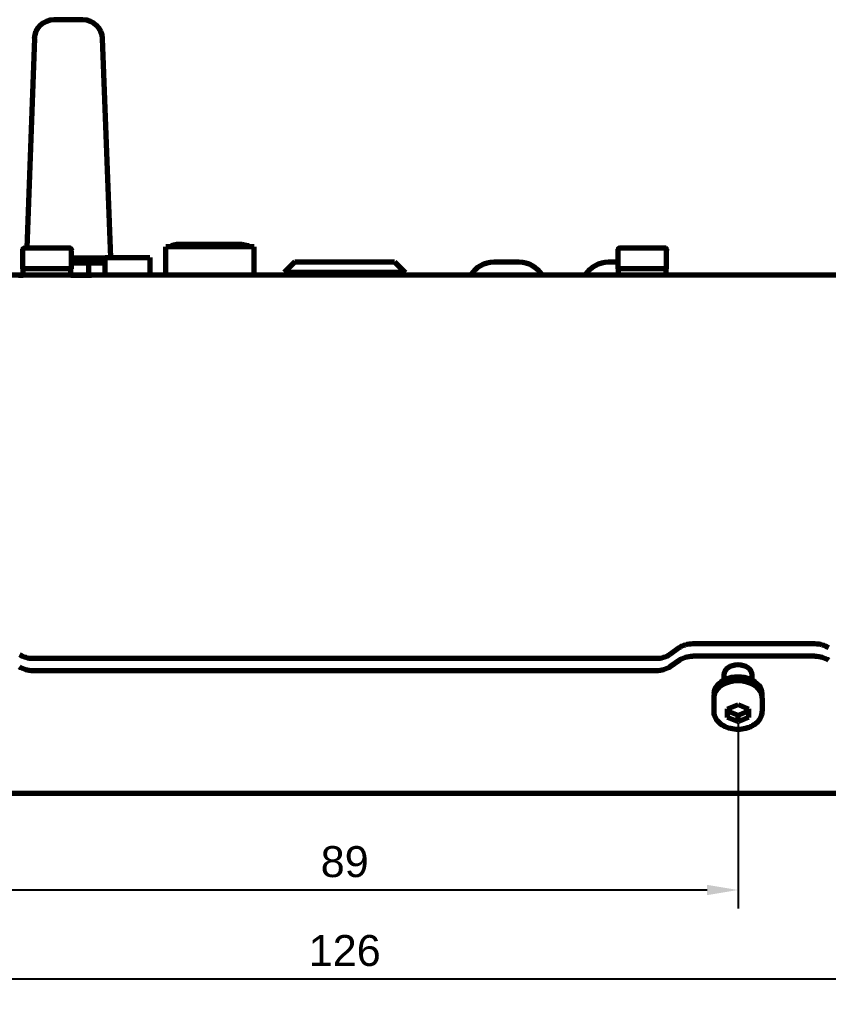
# Model space of a CAD drawing. Header units: millimetres. Extents: x 0 to 1189, y 0 to 841.
# Drawn here: x 260.6 to 352.1, y 269.4 to 380 of the extents above; entities that cross this region are included whole.
import ezdxf

# ---------------------------------------------------------------- set-up
doc = ezdxf.new("R2010")
doc.units = ezdxf.units.MM
doc.header["$LTSCALE"] = 0.75
doc.layers.add('FD_Dimensions', color=7, linetype='Continuous', lineweight=35)
doc.layers.add('Visible', color=7, linetype='Continuous', lineweight=70)
doc.styles.get("Standard").update_dxf_attribs({"font": 'arial.ttf'})
doc.dimstyles.new('Dim-ISO-25', dxfattribs={"dimtxt": 3.5, "dimasz": 3.5, "dimexe": 2.1, "dimexo": 2.1, "dimgap": 1.4, "dimtad": 1, "dimzin": 12, "dimdsep": 46, "dimtxsty": 'Standard', "dimcen": 0, "dimazin": 3, "dimtp": 0.1, "dimtm": 0.1, "dimtfac": 0.714286, "dimtmove": 0, "dimatfit": 3, "dimfxl": 1, "dimtzin": 12, "dimarcsym": 0})

# ---------------------------------------------------------------- blocks, each defined once
blk = doc.blocks.new('*D35')
at = {"layer": 'Defpoints', "color": 0, "transparency": 16777216}
for p in [(234.410561, 292.477258), (360.410561, 292.477258), (360.410561, 271.477258)]:
    blk.add_point(p, dxfattribs=at)
at = {"layer": 'FD_Dimensions', "color": 0, "lineweight": -2, "transparency": 16777216}
for p, q in [((234.410561, 290.377258), (234.410561, 269.377258)), ((360.410561, 290.377258), (360.410561, 269.377258)), ((237.910561, 271.477258), (356.910561, 271.477258))]:
    blk.add_line(p, q, dxfattribs=at)
at = {"layer": 'FD_Dimensions', "color": 0, "transparency": 16777216}
for points in [[(237.910561, 272.060592), (237.910561, 270.893925), (234.410561, 271.477258)], [(356.910561, 272.060592), (356.910561, 270.893925), (360.410561, 271.477258)]]:
    blk.add_solid(points, dxfattribs=at)
at = {"layer": 'FD_Dimensions', "color": 0, "transparency": 16777216, "insert": (297.410561, 274.664264), "char_height": 3.5, "attachment_point": 5}
blk.add_mtext('126', dxfattribs=at)
blk = doc.blocks.new('*D37')
at = {"layer": 'Defpoints', "color": 0, "transparency": 16777216}
for p in [(252.910561, 302.531755), (341.910561, 302.531755), (341.910561, 281.531755)]:
    blk.add_point(p, dxfattribs=at)
at = {"layer": 'FD_Dimensions', "color": 0, "lineweight": -2, "transparency": 16777216}
for p, q in [((252.910561, 300.431755), (252.910561, 279.431755)), ((341.910561, 300.431755), (341.910561, 279.431755)), ((256.410561, 281.531755), (338.410561, 281.531755))]:
    blk.add_line(p, q, dxfattribs=at)
at = {"layer": 'FD_Dimensions', "color": 0, "transparency": 16777216}
for points in [[(256.410561, 282.115088), (256.410561, 280.948422), (252.910561, 281.531755)], [(338.410561, 282.115088), (338.410561, 280.948422), (341.910561, 281.531755)]]:
    blk.add_solid(points, dxfattribs=at)
at = {"layer": 'FD_Dimensions', "color": 0, "transparency": 16777216, "insert": (297.410561, 284.718761), "char_height": 3.5, "attachment_point": 5}
blk.add_mtext('89', dxfattribs=at)

msp = doc.modelspace()

# ---------------------------------------------------------------- linework, layer by layer
at = {"layer": 'Visible', "extrusion": (0, 1, 0)}
for p, q in [((264.549, 379.999), (267.752, 379.999)), ((262.321, 377.851), (261.445, 354.189)), ((269.98, 377.851), (270.897, 353.089)), ((261.284, 354.189), (266.184, 354.189)), ((287.171, 354.289), (277.171, 354.289)), ((277.171, 351.089), (277.171, 354.289)), ((278.571, 354.589), (277.771, 354.389)), ((286.571, 354.389), (277.771, 354.389)), ((277.771, 354.289), (277.771, 354.389)), ((278.571, 354.589), (285.771, 354.589)), ((285.771, 354.589), (286.571, 354.389)), ((286.571, 354.289), (286.571, 354.389)), ((287.171, 351.089), (287.171, 354.289)), ((328.637, 354.189), (333.537, 354.189)), ((260.984, 351.789), (260.984, 353.889)), ((266.484, 351.789), (266.484, 353.889)), ((270.311, 352.999), (266.484, 352.999)), ((270.311, 353.089), (275.351, 353.089)), ((270.311, 351.089), (270.311, 353.089)), ((275.351, 353.089), (275.351, 351.089)), ((328.337, 351.789), (328.337, 353.889)), ((333.837, 351.789), (333.837, 353.889)), ((266.484, 351.789), (260.984, 351.789)), ((261.034, 351.089), (261.034, 351.789)), ((266.434, 351.089), (266.434, 351.789)), ((270.311, 352.439), (266.484, 352.439)), ((268.46, 351.099), (268.46, 352.439)), ((291.761, 352.589), (290.561, 351.389)), ((291.761, 352.589), (303.061, 352.589)), ((303.061, 352.589), (304.261, 351.389)), ((314.309, 352.589), (317.112, 352.589)), ((327.269, 352.589), (328.337, 352.589)), ((333.837, 351.789), (328.337, 351.789)), ((328.387, 351.089), (328.387, 351.789)), ((333.787, 351.089), (333.787, 351.789)), ((357.411, 351.089), (237.411, 351.089)), ((260.523, 351.099), (260.874, 351.099)), ((260.874, 351.099), (261.034, 351.099)), ((260.874, 351.089), (260.874, 351.099)), ((266.434, 351.099), (266.791, 351.099)), ((266.791, 351.099), (267.086, 351.099)), ((266.791, 351.089), (266.791, 351.099)), ((267.086, 351.089), (267.086, 351.099)), ((267.086, 351.099), (267.269, 351.099)), ((267.269, 351.089), (267.269, 351.099)), ((267.269, 351.099), (267.288, 351.099)), ((267.288, 351.099), (267.322, 351.099)), ((267.288, 351.089), (267.288, 351.099)), ((267.322, 351.099), (267.343, 351.099)), ((267.322, 351.089), (267.322, 351.099)), ((267.343, 351.099), (267.35, 351.099)), ((267.343, 351.089), (267.343, 351.099)), ((267.35, 351.089), (267.35, 351.099)), ((267.369, 351.099), (267.388, 351.099)), ((267.369, 351.089), (267.369, 351.099)), ((267.388, 351.099), (267.395, 351.099)), ((267.388, 351.089), (267.388, 351.099)), ((267.395, 351.099), (267.441, 351.099)), ((267.395, 351.089), (267.395, 351.099)), ((267.441, 351.099), (267.505, 351.099)), ((267.441, 351.089), (267.441, 351.099)), ((267.505, 351.099), (267.59, 351.099)), ((267.505, 351.089), (267.505, 351.099)), ((267.59, 351.099), (267.663, 351.099)), ((267.59, 351.089), (267.59, 351.099)), ((267.663, 351.099), (267.769, 351.099)), ((267.663, 351.089), (267.663, 351.099)), ((267.769, 351.099), (267.89, 351.099)), ((267.769, 351.089), (267.769, 351.099)), ((267.89, 351.099), (268.026, 351.099)), ((267.89, 351.089), (267.89, 351.099)), ((268.026, 351.099), (268.035, 351.099)), ((268.026, 351.089), (268.026, 351.099)), ((268.035, 351.099), (268.167, 351.099)), ((268.035, 351.089), (268.035, 351.099)), ((268.167, 351.099), (268.284, 351.099)), ((268.167, 351.089), (268.167, 351.099)), ((268.284, 351.099), (268.386, 351.099)), ((268.284, 351.089), (268.284, 351.099)), ((268.386, 351.099), (268.428, 351.099)), ((268.386, 351.089), (268.386, 351.099)), ((268.428, 351.099), (268.526, 351.099)), ((268.428, 351.089), (268.428, 351.099)), ((268.526, 351.099), (268.607, 351.099)), ((268.526, 351.089), (268.526, 351.099)), ((268.607, 351.099), (268.673, 351.099)), ((268.607, 351.089), (268.607, 351.099)), ((268.673, 351.099), (268.701, 351.099)), ((268.673, 351.089), (268.673, 351.099)), ((268.701, 351.099), (268.741, 351.099)), ((268.701, 351.089), (268.701, 351.099)), ((268.741, 351.089), (268.741, 351.099)), ((268.741, 351.099), (268.763, 351.099)), ((268.763, 351.099), (268.771, 351.099)), ((268.763, 351.089), (268.763, 351.099)), ((268.771, 351.089), (268.771, 351.099)), ((304.261, 351.389), (290.561, 351.389)), ((290.561, 351.089), (290.561, 351.389)), ((304.261, 351.089), (304.261, 351.389)), ((334.198, 308.19), (335.278, 308.953)), ((336.805, 309.401), (350.616, 309.401)), ((262.151, 307.742), (332.67, 307.742)), ((335.278, 307.539), (334.198, 306.775)), ((350.616, 307.987), (336.805, 307.987)), ((332.67, 306.328), (262.151, 306.328)), ((340.311, 305.865), (340.311, 305.282)), ((343.511, 305.282), (343.511, 305.865)), ((339.161, 303.249), (339.161, 301.764)), ((339.211, 303.744), (339.211, 303.618)), ((344.611, 303.744), (344.611, 303.618)), ((344.661, 303.249), (344.661, 301.764)), ((340.711, 302.042), (341.911, 302.532)), ((340.711, 301.062), (340.711, 302.042)), ((341.911, 302.532), (343.111, 302.042)), ((343.111, 302.042), (343.111, 301.062)), ((341.911, 301.279), (340.711, 301.769)), ((341.911, 300.572), (340.711, 301.062)), ((343.111, 301.769), (341.911, 301.279)), ((341.911, 300.572), (341.911, 301.279)), ((343.111, 301.062), (341.911, 300.572)), ((239.911, 292.477), (354.911, 292.477))]:
    msp.add_line(p, q, dxfattribs=at)
at = {"layer": 'Visible', "extrusion": (2e-16, 0, -1)}
for centre, radius, start, end in [((-264.549, 377.769), 2.23, 2.1211, 90), ((-267.752, 377.769), 2.23, 90, 177.8789), ((-261.284, 353.889), 0.3, 0, 90), ((-266.184, 353.889), 0.3, 90, 180), ((-328.637, 353.889), 0.3, 0, 90), ((-333.537, 353.889), 0.3, 90, 180), ((-314.309, 349.589), 3, 30, 90), ((-317.112, 349.589), 3, 90, 150), ((-327.269, 349.589), 3, 30, 90)]:
    msp.add_arc(centre, radius, start, end, dxfattribs=at)
for centre, major_axis, start_param, end_param in [((336.805, 307.873), (2.16, 0), 3.9269908, 4.712389), ((350.616, 307.873), (2.16, 0), -1.5707963, -0.7853982), ((336.805, 306.459), (2.16, 0), 3.9269908, 4.712389), ((350.616, 306.459), (2.16, 0), -1.5707963, -0.7853982), ((262.151, 307.855), (2.16, 0), 1.5707963, 2.3561945), ((332.67, 307.855), (2.16, 0), 0.7853982, 1.5707963), ((341.911, 303.744), (-2.7, 0), 0, 3.1415927)]:
    msp.add_ellipse(centre, major_axis=major_axis, ratio=0.7071068, start_param=start_param, end_param=end_param, dxfattribs=at)
at = {"layer": 'Visible'}
for centre, major_axis, start_param, end_param in [((262.151, 309.27), (2.16, 0), 3.9269908, 4.712389), ((332.67, 309.27), (2.16, 0), 4.712389, 5.4977871), ((341.911, 305.865), (-1.6, 0), 3.1415927, 6.2831853), ((341.911, 303.249), (2.75, 0), 0, 3.1415927)]:
    msp.add_ellipse(centre, major_axis=major_axis, ratio=0.7071068, start_param=start_param, end_param=end_param, dxfattribs=at)
msp.add_open_spline([(339.161, 301.764), (339.161, 301.555), (339.204, 301.347), (339.372, 300.948), (339.5, 300.759), (339.83, 300.412), (340.037, 300.257), (340.508, 299.999), (340.774, 299.899), (341.336, 299.764), (341.632, 299.73), (342.223, 299.733), (342.518, 299.769), (343.08, 299.91), (343.346, 300.013), (343.821, 300.281), (344.03, 300.444), (344.364, 300.814), (344.49, 301.02), (344.629, 301.408), (344.661, 301.586), (344.661, 301.764)], degree=3, knots=[3.1415927, 3.1415927, 3.1415927, 3.1415927, 3.431829, 3.431829, 3.7332885, 3.7332885, 4.0544453, 4.0544453, 4.3857282, 4.3857282, 4.7187893, 4.7187893, 5.0517814, 5.0517814, 5.3848358, 5.3848358, 5.7159067, 5.7159067, 6.0357454, 6.0357454, 6.2831853, 6.2831853, 6.2831853, 6.2831853], dxfattribs=at)

# ---------------------------------------------------------------- dimensions: what is measured, and where the dimension line sits
at = {"layer": 'FD_Dimensions'}
for base, p1, p2, picture, middle in [((341.911, 281.532), (252.911, 302.532), (341.911, 302.532), '*D37', (297.411, 284.719)), ((360.411, 271.477), (234.411, 292.477), (360.411, 292.477), '*D35', (297.411, 274.664))]:
    dim = msp.add_linear_dim(base=base, p1=p1, p2=p2, dimstyle='Dim-ISO-25', override={"dimlfac": 1, "dimclrd": 0, "dimclre": 0}, dxfattribs=at)
    dim.commit()
    dim.dimension.update_dxf_attribs({"geometry": picture, "text_midpoint": middle})

doc.saveas('drawing.dxf')
